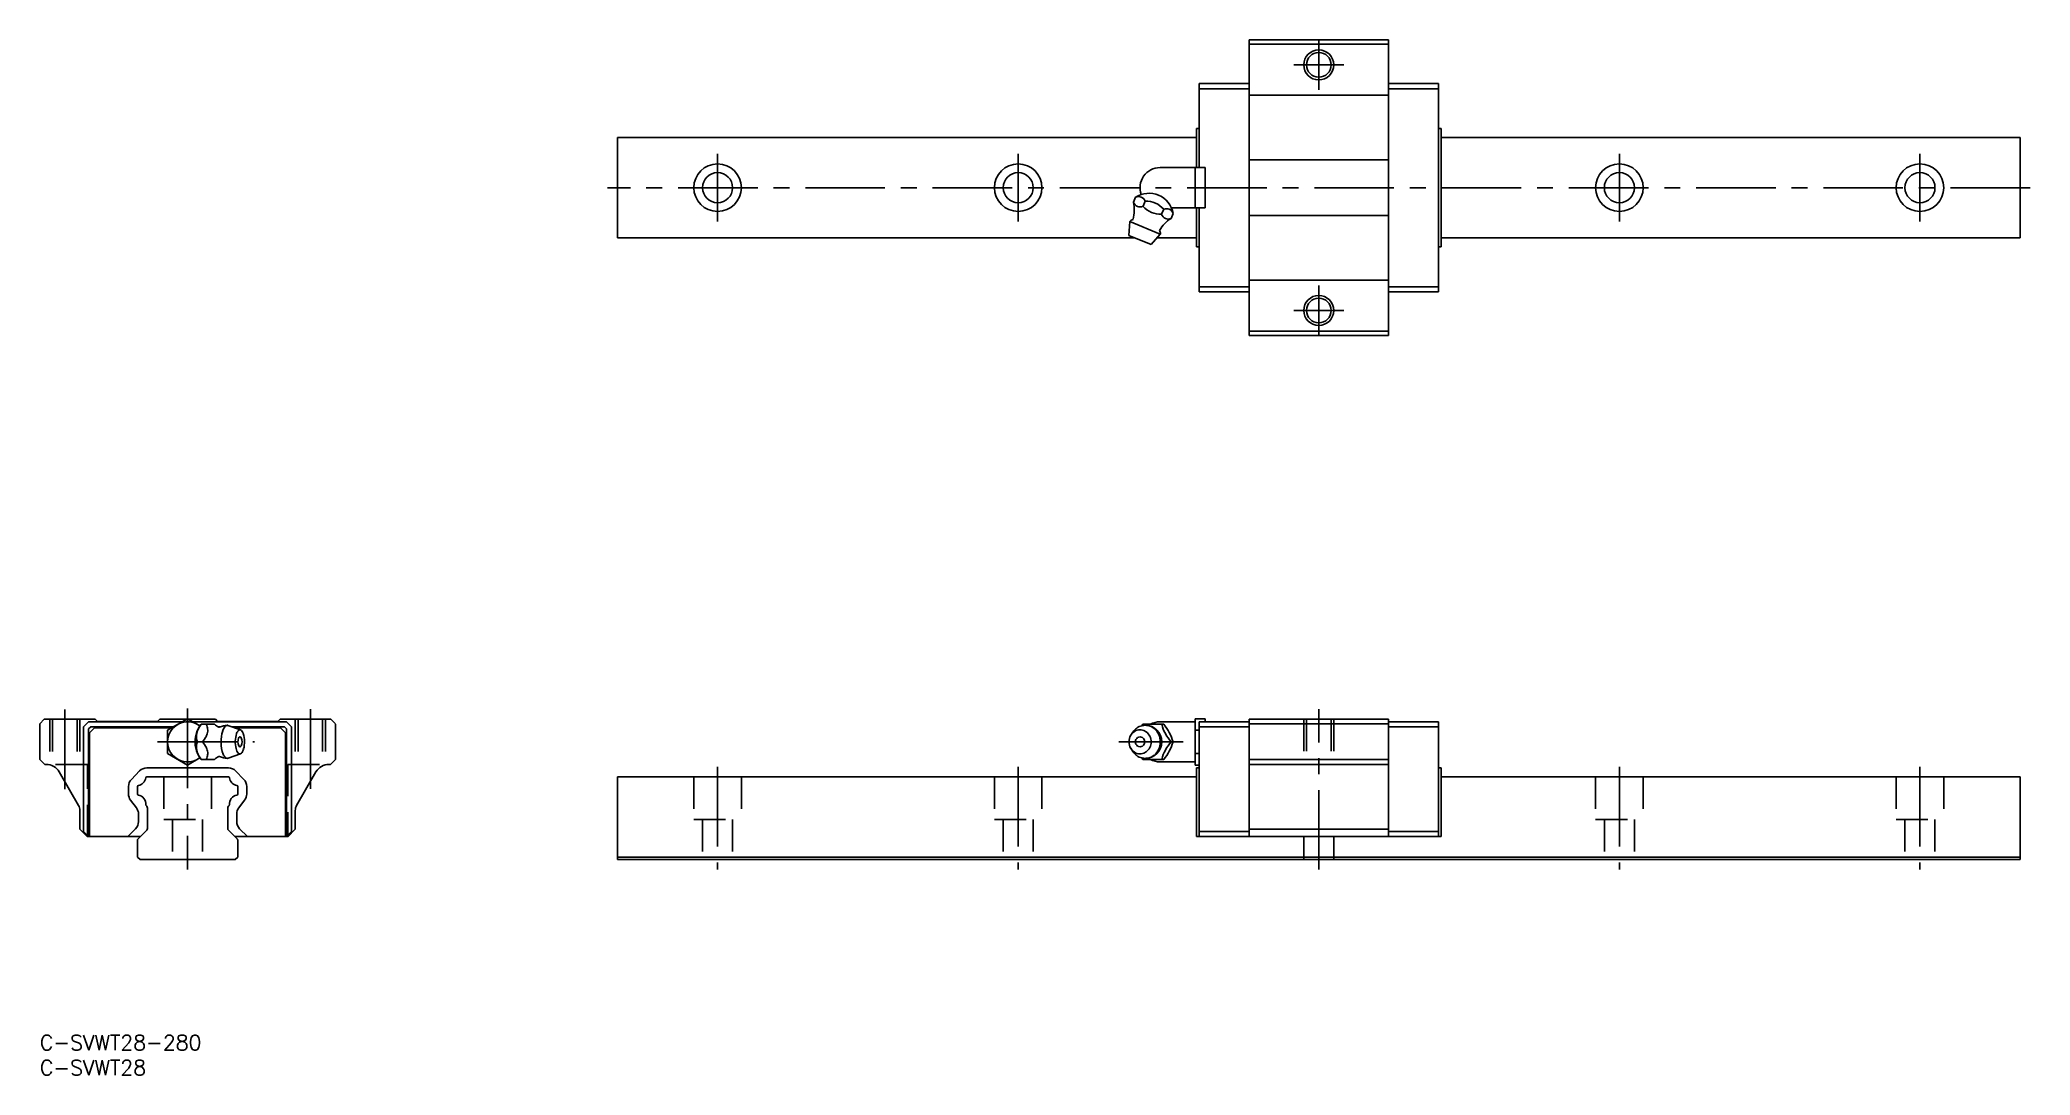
# Model space of a CAD drawing. Extents: x 0 to 397, y -8 to 199.
import ezdxf

# ---------------------------------------------------------------- set-up
doc = ezdxf.new("R2010")
doc.units = 0
doc.header["$LTSCALE"] = 0.5
doc.linetypes.add('CENTER', pattern=[50.8, 31.75, -6.35, 6.35, -6.35])
doc.linetypes.add('DASHED', pattern=[19.05, 12.7, -6.35])
for name, color, linetype in [('MSM_CENTER', 1, 'CENTER'), ('MSM_CONTINUOUS', 7, 'CONTINUOUS'), ('MSM_DASHED', 4, 'DASHED'), ('MSM_NARROW', 5, 'CONTINUOUS'), ('MSM_PART_NUMBER', 7, 'CONTINUOUS')]:
    doc.layers.add(name, color=color, linetype=linetype)
doc.styles.get("Standard").update_dxf_attribs({"font": 'txt.shx', "height": 3, "bigfont": 'bigfont.shx'})

# ---------------------------------------------------------------- blocks, each defined once
blk = doc.blocks.new('*U46')
at = {"layer": 'MSM_PART_NUMBER'}
blk.add_text('C-SVWT28-280', height=3, dxfattribs=at).set_placement((0, -3))
blk = doc.blocks.new('*U47')
at = {"layer": 'MSM_PART_NUMBER'}
blk.add_text('C-SVWT28', height=3, dxfattribs=at).set_placement((0, -8))

msp = doc.modelspace()

# ---------------------------------------------------------------- linework, layer by layer
at = {"layer": 'MSM_CENTER'}
for p, q in [((255.29, 198.56), (255.29, 188.56)), ((250.29, 193.56), (260.29, 193.56)), ((135.29, 175.81), (135.29, 162.31)), ((195.29, 175.81), (195.29, 162.31)), ((315.29, 175.81), (315.29, 162.31)), ((375.29, 175.81), (375.29, 162.31)), ((397.29, 169.06), (113.29, 169.06)), ((255.29, 139.56), (255.29, 149.56)), ((250.29, 144.56), (260.29, 144.56)), ((5, 64.95), (5, 47.59)), ((29.5, 65.12), (29.5, 33)), ((54, 65), (54, 47.59)), ((255.29, 33), (255.29, 65)), ((23.5, 58.5), (42.86, 58.5)), ((215.39, 58.5), (228.22, 58.5)), ((135.29, 53.5), (135.29, 33)), ((195.29, 53.5), (195.29, 33)), ((315.29, 53.5), (315.29, 33)), ((375.29, 53.5), (375.29, 33))]:
    msp.add_line(p, q, dxfattribs=at)
at = {"layer": 'MSM_CONTINUOUS'}
for p, q in [((241.39, 198.56), (269.19, 198.56)), ((241.39, 139.56), (241.39, 198.56)), ((269.19, 197.66), (241.39, 197.66)), ((269.19, 139.56), (269.19, 198.56)), ((231.39, 189.81), (231.39, 173.06)), ((231.39, 189.81), (241.39, 189.81)), ((231.39, 188.81), (241.39, 188.81)), ((241.39, 187.51), (269.19, 187.51)), ((279.19, 189.81), (269.19, 189.81)), ((279.19, 188.81), (269.19, 188.81)), ((279.19, 189.81), (279.19, 148.31)), ((115.29, 179.06), (115.29, 159.06)), ((115.29, 179.06), (230.89, 179.06)), ((230.89, 180.86), (230.89, 173.06)), ((230.89, 180.86), (231.39, 180.86)), ((279.69, 180.86), (279.19, 180.86)), ((279.69, 180.86), (279.69, 157.26)), ((279.69, 179.06), (395.29, 179.06)), ((395.29, 179.06), (395.29, 159.06)), ((232.59, 173.06), (223.61, 173.06)), ((230.59, 173.06), (230.59, 165.06)), ((232.59, 173.06), (232.59, 165.06)), ((269.19, 174.61), (241.39, 174.61)), ((218.32, 166.15), (218.73, 167.14)), ((232.59, 169.06), (230.59, 169.06)), ((220.21, 165.34), (220.63, 166.36)), ((220.21, 165.34), (220.42, 165.87)), ((223.92, 163.75), (224.33, 164.75)), ((225.8, 162.93), (226.22, 163.94)), ((225.87, 165.06), (232.59, 165.06)), ((230.89, 165.06), (230.89, 157.26)), ((231.39, 165.06), (231.39, 157.26)), ((231.39, 165.06), (231.39, 148.31)), ((269.19, 163.51), (241.39, 163.51)), ((115.29, 159.06), (218.55, 159.06)), ((217.39, 159.53), (217.56, 162.3)), ((217.39, 159.53), (221.83, 157.7)), ((217.56, 162.3), (223.66, 159.78)), ((221.83, 157.7), (223.66, 159.78)), ((223.02, 159.06), (230.89, 159.06)), ((279.69, 159.06), (395.29, 159.06)), ((230.89, 157.26), (231.39, 157.26)), ((279.69, 157.26), (279.19, 157.26)), ((231.39, 149.31), (241.39, 149.31)), ((231.39, 148.31), (241.39, 148.31)), ((241.39, 150.61), (269.19, 150.61)), ((279.19, 149.31), (269.19, 149.31)), ((279.19, 148.31), (269.19, 148.31)), ((269.19, 140.46), (241.39, 140.46)), ((241.39, 139.56), (269.19, 139.56)), ((0.9, 63), (0, 62.1)), ((0, 55), (0, 62.1)), ((0.9, 63), (11.05, 63)), ((8.75, 61.5), (9.75, 62.5)), ((8.75, 40.6), (8.75, 61.5)), ((9.75, 62.5), (28.42, 62.5)), ((10.16, 61.5), (9.75, 61.09)), ((9.75, 61.09), (9.75, 39.6)), ((9.95, 60.3), (10.95, 61.3)), ((9.95, 46.6), (9.95, 60.3)), ((24.25, 61.5), (10.16, 61.5)), ((10.95, 61.3), (24.25, 61.3)), ((11.05, 63), (11.5, 62.55)), ((11.5, 62.55), (23.5, 62.55)), ((23.5, 62.55), (23.95, 63)), ((23.95, 63), (29.29, 63)), ((24.25, 61.5), (26.69, 61.5)), ((24.25, 61.3), (26.25, 61.3)), ((25.5, 60.81), (29.5, 63.12)), ((25.5, 56.19), (25.5, 60.81)), ((26.25, 61.24), (26.25, 61.3)), ((29.5, 63.12), (31.97, 61.7)), ((29.71, 63), (35.05, 63)), ((30.58, 62.5), (49.25, 62.5)), ((32.23, 62), (31.9, 61.63)), ((32.23, 62), (34.84, 62)), ((35.05, 63), (35.5, 62.55)), ((35.5, 62.55), (47.5, 62.55)), ((36.07, 61.5), (35.53, 61.5)), ((40.08, 60.87), (37.53, 61.79)), ((48.84, 61.5), (38.34, 61.5)), ((38.89, 61.3), (48.05, 61.3)), ((47.5, 62.55), (47.95, 63)), ((47.95, 63), (58.1, 63)), ((48.05, 61.3), (49.05, 60.3)), ((49.25, 61.09), (48.84, 61.5)), ((49.05, 60.3), (49.05, 39.6)), ((49.25, 62.5), (50.25, 61.5)), ((49.25, 39.6), (49.25, 61.09)), ((50.25, 61.5), (50.25, 40.6)), ((59, 62.1), (58.1, 63)), ((59, 62.05), (59, 55)), ((218.19, 60.46), (217.8, 59.86)), ((220.2, 62), (219.99, 61.72)), ((220.2, 62), (224.35, 62)), ((230.59, 62.5), (223.61, 62.5)), ((232.59, 63.12), (230.59, 63.12)), ((230.59, 63.12), (230.59, 53.88)), ((231.39, 60.81), (230.59, 60.81)), ((231.39, 62.5), (241.39, 62.5)), ((231.39, 62.5), (231.39, 39.6)), ((231.39, 61.5), (241.39, 61.5)), ((232.59, 63.12), (232.59, 62.5)), ((241.39, 63), (269.19, 63)), ((241.39, 39.6), (241.39, 63)), ((241.39, 62.1), (269.19, 62.1)), ((269.19, 39.6), (269.19, 63)), ((279.19, 62.5), (269.19, 62.5)), ((279.19, 61.5), (269.19, 61.5)), ((279.19, 39.6), (279.19, 62.5)), ((29.5, 53.88), (25.5, 56.19)), ((31.46, 58.5), (32.46, 58.5)), ((37.62, 55.23), (40.08, 56.13)), ((217.76, 57.21), (218.19, 56.55)), ((225.8, 58.5), (226.22, 58.5)), ((231.39, 56.19), (230.59, 56.19)), ((0, 55), (1, 54)), ((1, 54), (1.28, 54)), ((3.88, 52.5), (7.73, 45.82)), ((19.91, 52.7), (18.27, 51.01)), ((37.66, 53.3), (21.34, 53.3)), ((31.97, 55.31), (29.5, 53.88)), ((31.91, 55.38), (32.23, 55)), ((32.23, 55), (34.84, 55)), ((40.73, 51.01), (39.09, 52.7)), ((55.12, 52.5), (51.27, 45.82)), ((57.72, 54), (58, 54)), ((58, 54), (59, 55)), ((220.2, 55), (219.99, 55.28)), ((220.2, 55), (224.35, 55)), ((223.61, 54.5), (230.59, 54.5)), ((231.39, 53.88), (230.59, 53.88)), ((230.89, 53.3), (231.39, 53.3)), ((230.89, 39.6), (230.89, 53.3)), ((241.39, 55), (269.19, 55)), ((241.39, 54), (269.19, 54)), ((279.69, 53.3), (279.19, 53.3)), ((279.69, 39.6), (279.69, 53.3)), ((17.7, 49.62), (17.7, 48.09)), ((19.5, 48.09), (19.5, 49.62)), ((21.34, 51.5), (37.66, 51.5)), ((39.5, 49.62), (39.5, 48.09)), ((41.3, 48.09), (41.3, 49.62)), ((115.29, 35), (115.29, 51.5)), ((230.89, 51.5), (115.29, 51.5)), ((395.29, 51.5), (279.69, 51.5)), ((395.29, 35), (395.29, 51.5)), ((8, 44.82), (8, 41.05)), ((9.95, 39.6), (9.95, 46.6)), ((18.11, 46.88), (19.29, 45.34)), ((18.11, 46.88), (19.29, 45.34)), ((19.7, 44.12), (19.7, 42.57)), ((21.35, 45.65), (21.21, 45.79)), ((21.5, 41.21), (21.5, 45.29)), ((37.5, 45.3), (37.5, 41.2)), ((37.79, 45.79), (37.64, 45.64)), ((39.3, 42.57), (39.3, 44.12)), ((39.71, 45.34), (40.89, 46.88)), ((51, 44.82), (51, 41.05)), ((8, 41.05), (9.45, 39.6)), ((8.75, 40.6), (9.75, 39.6)), ((19.11, 41.16), (17.55, 39.6)), ((19.57, 39.07), (21.36, 40.86)), ((37.64, 40.86), (39.43, 39.07)), ((41.45, 39.6), (39.89, 41.16)), ((49.25, 39.6), (50.25, 40.6)), ((51, 41.05), (49.55, 39.6)), ((231.39, 40.6), (241.39, 40.6)), ((269.19, 41.05), (241.39, 41.05)), ((269.19, 40.6), (279.19, 40.6)), ((9.45, 39.6), (20.1, 39.6)), ((9.95, 39.6), (9.75, 39.6)), ((19.5, 35.5), (19.5, 38.9)), ((49.55, 39.6), (38.9, 39.6)), ((39.5, 38.9), (39.5, 35.5)), ((49.05, 39.6), (49.25, 39.6)), ((230.89, 39.6), (279.69, 39.6)), ((20, 35), (19.5, 35.5)), ((39, 35), (20, 35)), ((39, 35), (39.5, 35.5)), ((395.29, 35.5), (115.29, 35.5)), ((395.29, 35), (115.29, 35))]:
    msp.add_line(p, q, dxfattribs=at)
for centre, radius in [((255.29, 193.56), 2.46), ((135.29, 169.06), 4.75), ((135.29, 169.06), 3), ((195.29, 169.06), 4.75), ((195.29, 169.06), 3), ((315.29, 169.06), 4.75), ((315.29, 169.06), 3), ((375.29, 169.06), 4.75), ((375.29, 169.06), 3), ((255.29, 144.56), 2.46)]:
    msp.add_circle(centre, radius, dxfattribs=at)
for centre, radius, start, end in [((223.61, 169.06), 4, 90, 199.9907), ((221.41, 163.07), 4.88, 10.2975, 123.3855), ((219.33, 165.9), 1.38, 18.5668, 115.8101), ((211.08, 164.68), 7.39, 344.8352, 11.5284), ((219.63, 166.59), 1.38, 198.5668, 294.8656), ((223.73, 168.43), 4.69, 221.1836, 272.2489), ((220.82, 161.66), 4.69, 41.1836, 92.2489), ((229.41, 157.19), 6.78, 122.1657, 150.4077), ((225.22, 164.18), 1.38, 198.5668, 294.8656), ((224.92, 163.51), 1.36, 18.3035, 115.1724), ((218.52, 161.59), 1.19, 104.9888, 143.4111), ((222.12, 159.87), 1.55, 356.4242, 25.8253), ((36.92, 58.5), 5.93, 153.9878, 197.6494), ((34.67, 59.6), 3.39, 175.681, 198.8897), ((35.47, 59.29), 4.22, 140.0558, 172.3486), ((33.82, 60.14), 2.43, 142.2143, 156.7618), ((27.81, 62.49), 6.13, 319.4144, 332.3909), ((25.83, 59.4), 7.84, 15.6946, 19.3645), ((31.14, 60.75), 2.37, 332.2669, 357.3537), ((30.79, 60.71), 2.72, 358.4444, 17.2473), ((37.03, 64.31), 3.18, 226.4728, 245.7673), ((35.85, 62.01), 0.616, 258.1871, 269.3127), ((35.83, 61.52), 0.123, 276.3643, 301.122), ((37.44, 58.52), 3.28, 89.9615, 118.2515), ((43.72, 58.52), 7.54, 163.1909, 199.236), ((39.13, 59.84), 2.77, 142.8964, 161.7439), ((37.51, 61.09), 0.712, 98.6525, 144.7375), ((37.45, 61.41), 0.393, 78.9135, 97.4728), ((44.65, 58.48), 5.63, 162.5371, 193.7403), ((40.74, 59.7), 1.53, 135.6696, 161.9152), ((39.97, 60.44), 0.463, 117.1211, 134.3624), ((39.94, 60.52), 0.378, 71.9238, 119.0703), ((39.8, 60.25), 0.687, 29.3717, 65.9159), ((38.61, 59.44), 2.12, 18.9241, 32.1296), ((35.17, 58.49), 5.69, 345.615, 16.8148), ((219.87, 58.5), 2.48, 115.7423, 244.2577), ((220.73, 58.75), 3.06, 104.2486, 146.1552), ((219.61, 58.83), 2.07, 53.4317, 113.3468), ((220.63, 59.15), 2.66, 89.4901, 104.3096), ((220.46, 58), 3.81, 71.9324, 87.7023), ((220.64, 58.5), 3.3, 270.0052, 89.7493), ((219.31, 58.5), 2.52, 307.2256, 52.3419), ((220.57, 58.78), 3.03, 52.7074, 69.3359), ((223.61, 58.5), 4, 90, 118.9466), ((220.15, 58.5), 3.51, 309.9371, 50.0629), ((232.59, 64.37), 8.97, 195.3088, 220.8447), ((215.87, 55.23), 10.85, 17.5455, 38.608), ((37.92, 59.1), 7.07, 199.8026, 211.721), ((34.67, 57.4), 3.39, 161.1103, 184.319), ((35.47, 57.71), 4.22, 187.6514, 219.9442), ((27.81, 54.51), 6.13, 27.6091, 40.5856), ((31.14, 56.25), 2.37, 2.6463, 27.7331), ((30.79, 56.29), 2.72, 342.7527, 1.5556), ((38.48, 56.79), 2.02, 201.8262, 222.8013), ((41.15, 57.56), 2.01, 191.866, 220.6763), ((41.79, 58.5), 2.23, 161.2203, 200.2499), ((40.08, 56.73), 0.665, 226.6072, 240.3244), ((40.24, 59.03), 0.597, 134.1171, 160.4069), ((40.14, 57.91), 0.474, 201.7302, 233.3162), ((39.95, 56.5), 0.395, 240.897, 261.9191), ((39.98, 59.27), 0.239, 111.1853, 129.9854), ((39.94, 57.66), 0.16, 236.4801, 303.1933), ((39.94, 59.34), 0.161, 54.4345, 108.1955), ((39.94, 56.41), 0.315, 260.7514, 282.6109), ((39.93, 56.49), 0.395, 281.0045, 291.3513), ((39.75, 59.1), 0.464, 24.0264, 52.3872), ((39.75, 57.9), 0.461, 306.337, 337.5357), ((39.76, 56.79), 0.731, 295.4051, 328.1515), ((38.54, 58.5), 1.82, 334.6414, 25.8257), ((39.1, 57.28), 1.56, 325.6591, 332.5447), ((38.89, 57.47), 1.84, 330.3534, 347.5108), ((220.73, 58.25), 3.06, 213.8448, 255.7514), ((219.73, 58.5), 1.04, 125.9315, 234.0685), ((219.61, 58.18), 2.08, 246.7172, 305.9599), ((219.61, 58.63), 0.868, 55.4446, 124.5554), ((219.61, 58.37), 0.868, 235.4446, 304.5554), ((219.49, 58.5), 1.04, 305.8911, 54.1089), ((220.56, 58.24), 3.05, 290.7519, 307.2621), ((232.59, 52.63), 8.97, 139.1553, 164.6912), ((215.87, 61.77), 10.85, 321.392, 342.4545), ((1.28, 51), 3, 30, 90), ((1.28, 51), 3, 30, 90), ((21.34, 51.3), 2, 90, 135.668), ((25.83, 57.6), 7.84, 340.6355, 344.3054), ((37.03, 52.69), 3.18, 114.2327, 133.5272), ((35.85, 54.99), 0.616, 90.6873, 101.8129), ((35.83, 55.48), 0.123, 58.878, 83.6357), ((37.44, 58.48), 3.28, 241.7485, 270.0385), ((37.64, 56.06), 0.911, 224.3958, 239.9278), ((37.45, 55.73), 0.533, 239.8556, 270.8501), ((37.45, 55.69), 0.486, 269.939, 290.9958), ((37.66, 51.3), 2, 44.332, 90), ((57.72, 51), 3, 90, 150), ((57.72, 51), 3, 90, 150), ((220.63, 57.82), 2.62, 255.6391, 270.367), ((220.46, 58.98), 3.78, 272.2163, 288.095), ((223.61, 58.5), 4, 241.0365, 270), ((19.7, 49.62), 2, 135.668, 180), ((19.7, 48.09), 2, 180, 217.4141), ((19.36, 51.59), 1.8, 279.6926, 351.6539), ((19.36, 46.12), 1.8, 354.451, 80.307), ((39.64, 46.12), 1.8, 99.6923, 185.4397), ((39.64, 51.59), 1.8, 188.2911, 260.359), ((39.3, 49.62), 2, 0, 44.332), ((39.3, 48.09), 2, 322.5859, 0), ((6, 44.82), 2, 0, 30), ((21, 45.29), 0.5, 0, 45), ((38, 45.29), 0.5, 135.2684, 179.2662), ((53, 44.82), 2, 150, 180), ((21, 41.21), 0.5, 314.7233, 0), ((38, 41.21), 0.5, 180.7338, 224.5262)]:
    msp.add_arc(centre, radius, start, end, dxfattribs=at)
at = {"layer": 'MSM_CONTINUOUS', "extrusion": (0, 0, -1)}
for centre, radius, start, end in [((-29.5, 58.5), 4, 232.3358, 127.6204), ((-19.7, 49.62), 0.2, 360, 80.3074), ((-19.7, 48.09), 0.2, 279.693, 0), ((-21.34, 51.3), 0.2, 8.3461, 90), ((-37.66, 51.3), 0.2, 90, 172.1503), ((-39.3, 48.09), 0.2, 180, 260.3077), ((-39.3, 49.62), 0.2, 100.1562, 180), ((-17.7, 44.12), 2, 142.5859, 180), ((-21.36, 45.93), 0.2, 314.5651, 6.4224), ((-37.64, 45.93), 0.2, 174.5607, 225), ((-41.3, 44.12), 2, 360, 37.4141), ((-17.7, 42.57), 2, 180, 225), ((-41.3, 42.57), 2, 315, 0), ((-19.75, 38.9), 0.25, 359.2577, 45), ((-39.25, 38.9), 0.25, 135, 180)]:
    msp.add_arc(centre, radius, start, end, dxfattribs=at)
at = {"layer": 'MSM_DASHED'}
for p, q in [((2, 62.95), (2, 54)), ((2.54, 62.95), (2.54, 54)), ((7.46, 62.95), (7.46, 54)), ((8, 62.95), (8, 54)), ((51, 62.95), (51, 54)), ((51.54, 62.95), (51.54, 54)), ((56.46, 62.95), (56.46, 54)), ((57, 62.95), (57, 54)), ((252.29, 63), (252.29, 54)), ((252.83, 63), (252.83, 54)), ((257.75, 63), (257.75, 54)), ((258.29, 63), (258.29, 54)), ((9.5, 54), (1.26, 54)), ((9.5, 39.6), (9.5, 54)), ((49.5, 54), (57.76, 54)), ((49.5, 54), (49.5, 39.6)), ((24.75, 51.5), (24.75, 43)), ((34.25, 51.5), (34.25, 43)), ((130.54, 51.5), (130.54, 43)), ((140.04, 51.5), (140.04, 43)), ((190.54, 51.5), (190.54, 43)), ((200.04, 51.5), (200.04, 43)), ((310.54, 51.5), (310.54, 43)), ((320.04, 51.5), (320.04, 43)), ((370.54, 51.5), (370.54, 43)), ((380.04, 51.5), (380.04, 43)), ((24.75, 43), (34.25, 43)), ((26.5, 43), (26.5, 35)), ((32.5, 43), (32.5, 35)), ((130.54, 43), (140.04, 43)), ((132.29, 43), (132.29, 35)), ((138.29, 43), (138.29, 35)), ((190.54, 43), (200.04, 43)), ((192.29, 43), (192.29, 35)), ((198.29, 43), (198.29, 35)), ((310.54, 43), (320.04, 43)), ((312.29, 43), (312.29, 35)), ((318.29, 43), (318.29, 35)), ((370.54, 43), (380.04, 43)), ((372.29, 43), (372.29, 35)), ((378.29, 43), (378.29, 35)), ((252.29, 39.6), (252.29, 35)), ((258.29, 39.6), (258.29, 35))]:
    msp.add_line(p, q, dxfattribs=at)
at = {"layer": 'MSM_NARROW'}
for centre in [(255.29, 193.56), (255.29, 144.56)]:
    msp.add_circle(centre, 3, dxfattribs=at)

# ---------------------------------------------------------------- block references
at = {"layer": 'MSM_CONTINUOUS'}
for name in ['*U46', '*U47']:
    msp.add_blockref(name, (0, 0), dxfattribs=at)

doc.saveas('drawing.dxf')
